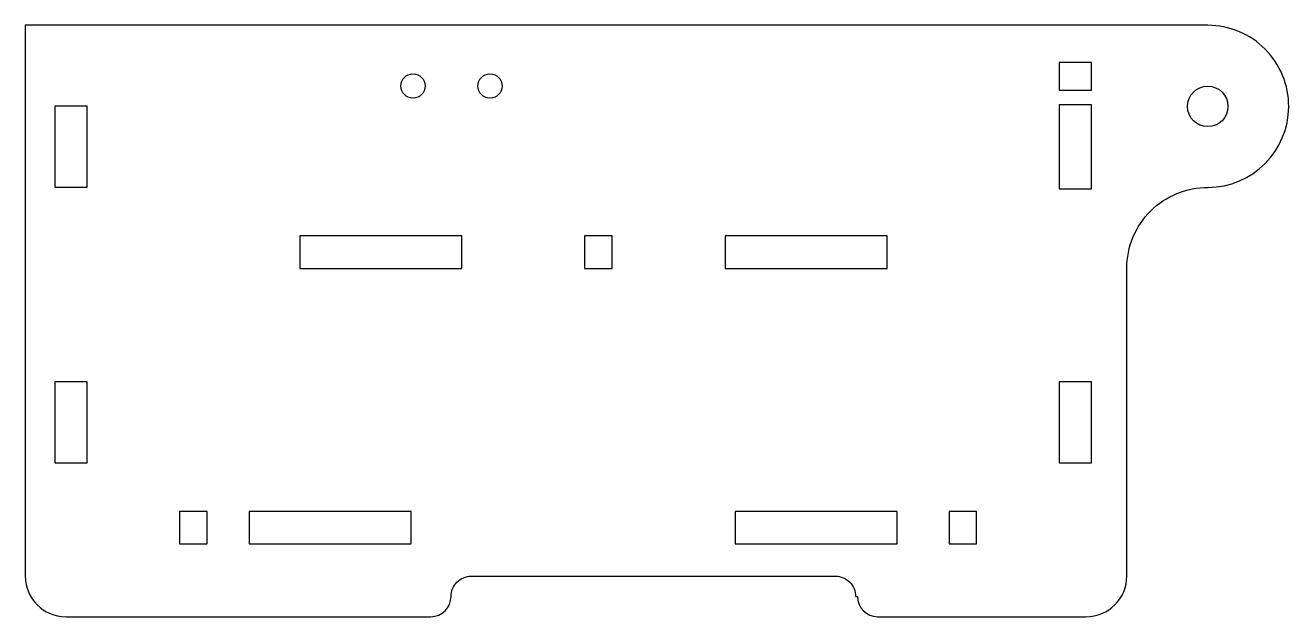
# Model space of a CAD drawing. Header units: millimetres. Extents: x -68 to 88, y -9 to 64.
import ezdxf

# ---------------------------------------------------------------- set-up
doc = ezdxf.new("R2010")
doc.units = ezdxf.units.MM
doc.layers.get('0').update_dxf_attribs({"linetype": 'CONTINUOUS'})

msp = doc.modelspace()

# ---------------------------------------------------------------- linework, layer by layer
msp.add_lwpolyline([(68.26, 33.99, -0.415187), (78.29, 43.99, 0.412011), (88.25, 53.96, 0.415478), (78.25, 64), (-67.74, 64), (-67.74, -4, 0.414084), (-62.74, -9), (-17.67, -9, 0.412996), (-15.17, -6.51, -0.415173), (-12.67, -4), (32.28, -4, -0.41451), (34.78, -6.5), (35, -6.5, 0.414054), (37.5, -9), (63.26, -9, 0.414214), (68.26, -4)], format="xyb", close=True)
for points in [[(63.92, 59.4), (59.92, 59.4), (59.92, 56), (63.92, 56)], [(-60.08, 54), (-64.08, 54), (-64.08, 44), (-60.08, 44)], [(63.92, 54.17), (59.92, 54.17), (59.92, 43.83), (63.92, 43.83)], [(-33.83, 38), (-33.83, 34), (-13.83, 34), (-13.83, 38)], [(1.31, 38), (1.31, 34), (4.71, 34), (4.71, 38)], [(18.67, 38), (18.67, 34), (38.67, 34), (38.67, 38)], [(-64.08, 10), (-60.08, 10), (-60.08, 20), (-64.08, 20)], [(63.92, 20), (59.92, 20), (59.92, 10), (63.92, 10)], [(-48.69, 4), (-48.69, 0), (-45.29, 0), (-45.29, 4)], [(-40.08, 4), (-40.08, 0), (-20.08, 0), (-20.08, 4)], [(19.92, 4), (19.92, 0), (39.92, 0), (39.92, 4)], [(46.31, 4), (46.31, 0), (49.71, 0), (49.71, 4)]]:
    msp.add_lwpolyline(points, close=True)
for centre, radius in [((-19.87, 56.5), 1.5), ((-10.37, 56.5), 1.5), ((78.25, 53.99), 2.5)]:
    msp.add_circle(centre, radius)

doc.saveas('drawing.dxf')
